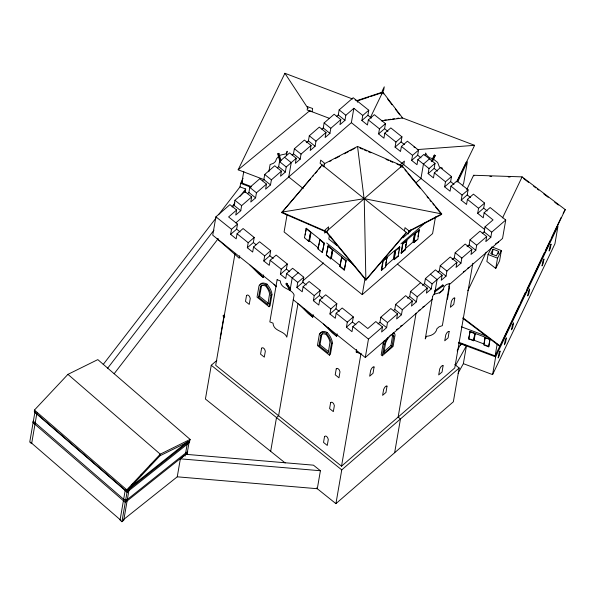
<?xml version="1.0" encoding="UTF-8"?>
<svg xmlns="http://www.w3.org/2000/svg" width="595" height="595" viewBox="0 0 595 595"><rect width="100%" height="100%" fill="white"/><g stroke="black" fill="none" stroke-linecap="round" stroke-linejoin="round"><path stroke-width="0.89" d="M34.45 410.052L34.294 411.547L126.623 491.344L159.988 455.77L189.746 441.096L190.14 439.415L97.811 359.611L67.934 374.367L34.45 410.052L126.787 489.849L126.623 491.344M35.075 411.219L29.75 442.048L31.624 443.669L36.95 412.841M125.285 489.834L120.056 520.097L121.93 521.718L123.76 520.268L128.989 489.997M121.93 521.718L127.315 490.563M125.307 502.373L187.447 452.899L187.7 451.427L125.56 500.901L33.171 421.044L32.918 422.524L125.307 502.373L125.976 499.235M127.077 492.124L127.33 490.652L189.47 441.178L189.217 442.658L127.077 492.124L34.689 412.276M232.199 206.993L234.073 205.357L234.951 200.292L244.969 191.605L251.648 196.96L241.63 205.647L240.759 210.719L235.746 215.063L236.624 209.998L229.938 204.643L215.911 216.811L212.735 235.211L276.519 286.351M123.158 519.881L177.25 476.818L180.359 458.834L184.591 455.458M185.119 456.06L187.269 443.602M186.949 454.602L189.255 441.252M378.063 323.933L379.945 322.297L380.815 317.232L390.841 308.545L397.52 313.9L387.501 322.587L386.624 327.659L381.611 332.003L382.488 326.938L375.809 321.583L367.792 328.529L358.882 321.389L352.872 326.603L351.995 331.675L346.431 327.205L352.441 321.992L353.318 316.927L342.185 308.002L336.168 313.215L335.297 318.28L329.95 313.996L335.959 308.783L336.837 303.718L325.703 294.793L319.693 300.006L318.816 305.071L313.357 300.698L319.374 295.484L320.244 290.42L309.11 281.487L303.1 286.701L302.223 291.773L296.883 287.482L302.892 282.268L303.77 277.203L292.628 268.278L286.619 273.492L285.741 278.557L280.401 274.273L286.411 269.059L287.288 263.994L276.154 255.069L270.137 260.283L269.267 265.348L263.808 260.974L269.818 255.761L270.695 250.688L259.561 241.763L253.552 246.977L252.674 252.049L247.327 247.758L253.344 242.544L254.214 237.479L243.08 228.554L237.07 233.768L236.193 238.833L230.629 234.371L231.5 229.306L237.517 224.092L228.606 216.952L236.624 209.998M218.536 214.75L240.016 186.867L240.633 183.32L243.058 178.314M251.328 186.585L241.793 182.963L243.794 171.405M216.848 360.406L211.255 365.256L205.424 399.029L285.169 462.962M230.629 234.371L236.639 229.157L237.517 224.092M224.523 314.517L223.073 316.064L224.665 316.986M245.066 192.616L245.69 189.017L240.016 186.867M220.091 338.369L223.958 315.997M235.04 253.329L215.695 365.308L341.523 466.183L454.744 367.963L472.832 263.265M247.527 193.687L248.903 192.497L249.781 187.432L259.799 178.738L266.478 184.093L265.608 189.158L270.517 184.904L271.387 179.839L281.413 171.144L274.726 165.789L264.708 174.484L263.838 179.549L262.432 180.761M239.696 255.746L239.257 258.282L217.19 238.781M251.648 196.96L250.778 202.025L255.582 197.852L256.46 192.787L266.478 184.093M247.327 247.758L248.204 242.693L254.214 237.479M268.851 171.724L270.093 164.54L273.373 163.35L275.478 161.528L276.526 158.768L278.163 156.864M277.292 167.872L278.661 166.682L279.538 161.617L289.557 152.922L296.236 158.285L295.365 163.35L300.17 159.177L301.048 154.112L311.066 145.418L304.387 140.063L294.369 148.757L293.491 153.822L292.115 155.012M263.808 260.974L264.686 255.91L270.695 250.688M258.587 297.203L260.506 286.716A10.316 4.879 49.1 0 1 265.541 286.002L265.935 286.329A10.985 5.191 49.1 0 1 269.55 294.004L267.847 304.633L258.587 297.203L259.584 296.332L261.51 285.845A10.316 4.879 49.1 0 1 261.77 285.444M281.413 171.144L280.535 176.209L285.347 172.037L286.217 166.972L296.236 158.285M250.034 265.117L258.743 273.901L263.198 277.471L263.63 274.942M286.418 155.764L287.192 151.271L285.979 153.86L280.609 155.064L279.219 155.86M406.229 232.905L365.88 280.119L326.276 232.02L281.71 212.646L322.148 164.927M269.029 306.752L270.956 295.603A12.83 6.062 49.1 0 0 265.965 285.005A12.16 5.749 49.1 0 0 258.974 285.987L257.047 297.143L269.029 306.752L270.033 305.882L271.96 294.733A12.83 6.062 49.1 0 0 266.969 284.135A12.16 5.749 49.1 0 0 259.97 285.124M287.132 214.326L284.09 231.946L362.258 294.614L432.595 233.597L435.488 216.863M280.401 274.273L281.271 269.208L287.288 263.994M309.519 111.339L309.608 110.834L329.504 118.39M306.321 142.696L308.418 140.866L309.296 135.801L319.314 127.114L326 132.469L325.123 137.534L329.935 133.362L330.805 128.297L340.823 119.602L334.145 114.247L324.126 122.942L323.249 128.007L321.88 129.197M311.066 145.418L310.196 150.483L315.105 146.229L315.975 141.156L326 132.469M289.75 289.847L285.987 283.912L286.567 283.235L290.635 289.118L290.42 290.382L289.75 289.847L289.973 288.582L288.999 287.058M290.07 290.226L292.19 277.954L298.199 272.741M304.432 237.732L306.328 228.279L310.679 231.871L309.088 241.064L308.783 241.325L304.432 237.732L304.744 237.479M305.175 234.973L305.466 233.3M305.748 231.626L306.328 228.279M296.883 287.482L297.753 282.417L303.77 277.203M270.673 451.337L276.504 417.571L278.609 415.741L297.983 303.591M308.783 241.325L310.679 231.871M324.022 166.459L324.58 163.246L320.683 160.122L320.125 163.335L408.341 233.991L408.899 230.786L405.002 227.662L404.444 230.867M336.406 116.598L338.28 114.969L339.157 109.904L353.185 97.736L368.774 110.231L367.896 115.296L361.886 120.51L367.45 124.98L368.327 119.907L374.337 114.694L385.471 123.626L384.601 128.691L378.591 133.905L383.931 138.189L384.809 133.124L390.818 127.91L401.952 136.835L401.082 141.9L395.065 147.114L400.524 151.487L401.402 146.422L407.411 141.208L418.545 150.133L417.668 155.198L411.658 160.412L417.006 164.703L417.876 159.631L423.893 154.417L435.027 163.35L434.149 168.415L428.14 173.628L433.48 177.912L434.357 172.847L440.367 167.634L451.501 176.559L450.631 181.624L444.614 186.837L450.073 191.211L450.951 186.146L456.96 180.932L468.094 189.857L467.224 194.922L461.207 200.136L466.554 204.427L467.425 199.362L473.441 194.141L484.575 203.074L483.698 208.138L477.688 213.352L483.259 217.815L484.129 212.75L490.139 207.536L505.728 220.031L502.552 238.439L448.846 285.02M317.983 248.911L319.879 239.458L324.23 243.05L322.334 252.503L317.983 248.911L318.578 246.984M318.853 245.385L319.158 243.638M319.448 241.972L319.894 239.361L311.066 232.288L309.579 240.886L318.407 247.966M340.823 119.602L339.953 124.667L344.959 120.324L345.836 115.259L353.854 108.305L362.757 115.445L361.886 120.51M313.357 300.698L314.234 295.633L320.244 290.42M322.334 252.503L324.23 243.05M299.583 304.841L308.292 313.625L312.747 317.195L313.186 314.666M328.09 230.057L328.641 226.844L325.138 229.886L324.58 233.099L403.856 164.294L404.414 161.081L400.904 164.123L400.353 167.336M326.276 255.277L328.172 245.824L332.523 249.409L330.932 258.609L330.627 258.862L326.276 255.277L328.172 245.824M235.865 222.85L351.37 122.659L353.854 108.305M330.627 258.862L332.523 249.409M320.363 333.535L319.359 334.405L317.433 345.554L329.422 355.163L330.426 354.293L332.352 343.144A12.83 6.062 49.1 0 0 327.354 332.546A12.16 5.749 49.1 0 0 320.593 332.992M318.972 345.613L320.898 335.126A10.316 4.879 49.1 0 1 325.926 334.412L326.32 334.74A10.985 5.191 49.1 0 1 329.942 342.415L328.239 353.043L318.972 345.613L319.976 344.743L321.895 334.256A10.316 4.879 49.1 0 1 322.483 333.527M329.95 313.996L330.827 308.931L336.837 303.718M339.827 266.456L341.723 257.003L346.074 260.588L344.483 269.788L344.178 270.048L339.827 266.456L340.132 266.203L344.483 269.788M329.422 355.163L331.348 344.014A12.83 6.062 49.1 0 0 326.35 333.416A12.16 5.749 49.1 0 0 319.359 334.405M344.178 270.048L346.074 260.588M323.524 324.037L332.233 332.813L336.688 336.391L337.12 333.855M381.789 93.988L382.34 90.782L384.251 86.833L383.701 90.038L370.291 117.736M364.147 199.169L357.536 146.437L323.799 164.064M357.692 102.251L356.874 100.615L382.741 92.017L383.76 93.965M186.004 454.335L313.461 465.171L320.408 470.742L317.299 488.718L177.25 476.818M378.591 133.905L379.461 128.84L385.471 123.626M346.431 327.205L347.301 322.14L353.318 316.927M362.258 294.614L364.995 278.757M365.88 280.119L364.237 198.663L281.799 212.14L326.365 231.514L365.97 279.613L406.318 232.4M360.83 353.936L356.174 352.009L356.606 349.473M398.776 118.108L397.058 118.398M395.065 147.114L395.943 142.049L401.952 136.835M341.523 466.183L361.024 353.289M316.347 487.96L335.922 503.653L341.753 469.879L459.184 368.015L454.833 364.527M293.238 299.754L365.285 357.506L368.461 339.105L382.488 326.938M381.283 269.959L382.875 260.759L386.906 257.375L385.649 266.843L381.611 270.234L381.283 269.959L382.63 268.828M381.611 270.234L383.202 261.034L387.241 257.642M385.813 263.399L386.11 261.681M386.408 259.955L386.854 257.375L394.797 250.488L393.31 259.093L385.367 265.98M385.612 264.894L385.649 266.843M386.475 259.881L386.906 257.375M395.444 250.205L394.188 259.68L398.226 256.289L399.81 247.089L399.483 246.813L395.444 250.205L394.188 259.68M411.658 160.412L412.536 155.347L418.545 150.133M398.33 253.507L398.62 251.834M398.91 250.16L399.483 246.813M384.407 340.489A12.16 3.86 -51.3 0 0 383.12 343.709L381.194 354.858L382.31 355.75L393.094 346.394L395.021 335.245A12.83 4.076 -51.3 0 0 392.469 333.319M382.31 355.75L384.236 344.602A12.16 3.86 -51.3 0 1 387.762 337.715M403.358 235.404L402.927 237.874L410.342 231.44L410.632 229.782M406.065 242.931L406.511 240.35L406.891 240.618L405.307 249.818L401.268 253.202L402.525 243.734L414.455 233.463L412.967 242.068L405.024 248.955M401.268 253.202L402.852 244.01L406.891 240.618M405.47 246.375L405.768 244.649M405.552 246.196L405.842 244.523M406.132 242.857L406.563 240.343M393.399 310.627L394.775 309.437L395.645 304.372L405.664 295.678L412.35 301.033L411.472 306.098L416.381 301.844L417.259 296.779L427.277 288.084L397.49 264.158M383.292 352.166L390.937 345.531L392.648 335.089A10.985 3.488 -51.3 0 0 392.246 334.13M397.52 313.9L396.642 318.965L401.454 314.792L402.324 309.727L412.35 301.033M390.417 335.268L390.223 335.483A10.316 3.273 -51.3 0 0 385.627 343.017L383.708 353.661L392.046 346.424L393.764 335.982A10.985 3.488 -51.3 0 0 390.58 335.178M425.15 155.712L425.611 153.012L427.232 155.831L429.56 157.727L432.937 158.798M413.51 242.381L415.102 233.18L419.14 229.789L417.876 239.264L413.837 242.648L413.51 242.381L416.203 240.12M413.837 242.648L415.429 233.456L419.468 230.064M428.14 173.628L429.01 168.564L435.027 163.35M417.988 236.483L418.27 234.809M418.56 233.136L419.14 229.789M407.597 298.311L409.702 296.488L410.572 291.424L420.598 282.729M416.084 313.126L398.129 417.073L400.472 418.947L394.641 452.721M422.472 285.414L424.532 283.622L425.403 278.557L435.428 269.862L442.107 275.225L441.23 280.29L446.042 276.117L446.912 271.052L456.938 262.358L450.251 257.003L440.233 265.697L439.363 270.762L437.987 271.952M444.614 186.837L445.491 181.773L451.501 176.559M427.277 288.084L426.399 293.149L431.211 288.977L432.089 283.912L442.107 275.225M408.698 231.619L441.616 214.423L441.706 213.917L402.101 165.812M434.692 291.989L435.518 290.204L434.692 291.989L443.431 285.667L442.859 284.968L434.915 290.724M434.521 294.466L437.094 279.568L430.416 274.213M461.207 200.136L462.084 195.071L468.094 189.857M452.185 259.636L454.29 257.806L455.16 252.741L465.186 244.054L471.865 249.409L470.987 254.474L475.799 250.302L476.677 245.237L486.695 236.542L480.016 231.187L469.99 239.882L469.12 244.947L467.06 246.732M447.433 299.263L449.359 288.106A12.83 4.076 -51.3 0 0 448.861 286.463M456.938 262.358L456.06 267.423L460.969 263.168L461.846 258.096L471.865 249.409M477.688 213.352L478.566 208.287L484.575 203.074M460.567 345.375L460.88 343.575L466.473 345.673L463.364 363.657L458.061 373.243M459.184 368.015L453.353 401.789L335.922 503.653M482.27 233.537L484.144 231.909L485.022 226.844L493.039 219.89L484.129 212.75M468.674 338.994L470.095 331.4L474.951 333.297L473.702 340.563L468.674 338.994L470.095 331.4M486.695 236.542L485.818 241.607L490.83 237.264L491.701 232.199L505.728 220.031M491.909 246.858L488.079 254.482L486.866 261.495L495.747 268.419L499.569 260.848L501.347 250.554L492.764 247.2M473.531 340.898L474.951 333.297M492.169 254.303L493.054 249.171L498.632 251.358L498.194 253.924M495.747 268.419L497.517 258.178L501.347 250.554M488.659 346.818L489.916 339.559L485.051 337.655L490.079 339.224L488.659 346.818L483.802 344.921L485.074 337.149L475.293 333.483L474.118 340.273L483.899 343.947M484.129 343.672L485.223 337.32M458.693 342.229L495.137 355.892L497.175 344.074M492.593 374.612L495.65 356.881L557.991 226.093L554.934 243.824L492.593 374.612L463.364 363.657M431.226 161.171L434.529 155.057L435.198 155.593L432.431 161.386M432.558 159.192L434.529 155.057M431.896 161.706L435.198 155.593M466.822 189.493L473.605 175.265L522.113 176.871L565.25 209.618L500.216 346.059L499.726 346.342L462.873 318.37M467.856 290.71L486.204 252.206M502.567 217.889L522.113 176.871M495.137 355.892L514.087 316.213M514.244 315.811L519.42 304.952M520.216 303.286L525.385 292.428M526.858 289.423L544.418 252.592M545.213 250.919L550.397 240.038M551.193 238.364L556.831 226.457M557.18 225.81L561.174 217.435M563.168 213.255L565.25 209.618M264.143 179.675L238.164 169.806L284.908 73.282L352.538 98.971M241.793 182.963L242.596 181.304M457.377 180.434L466.205 162.19M456.871 181.944L474.609 145.329L401.945 117.736M457.681 181.847L467.373 161.833L463.654 183.364L462.456 185.841M493.054 249.171L490.793 253.678L496.371 255.865L498.632 251.358M457.168 350.968L460.88 343.575M455.413 365.657L466.473 345.673M103.225 364.452L216.275 217.688M107.628 368.245L213.999 230.153M232.109 206.651L234.936 202.977M240.03 196.365L245.69 189.017M114.143 373.742L218.253 238.588M281.71 212.646L310.62 178.82M312.427 176.708L313.632 175.294M315.439 173.182L317.247 171.07M319.054 168.958L320.861 166.838M290.42 290.382L286.649 284.447L287.236 283.77M126.787 489.849L160.271 454.163L190.14 439.415M131.554 485.059L132.819 483.705M140.427 475.591L141.699 474.237M149.94 465.446L151.212 464.093M279.947 161.766L277.753 153.845L278.356 153.324L279.003 153.607L280.981 160.762M280.379 161.282L278.401 154.127L279.003 153.607M362.757 115.445L368.774 110.231M260.32 287.154L261.324 286.284M326.276 232.02L327.629 230.845M400.666 167.493L402.019 166.317L403.179 167.738M265.965 285.005L266.969 284.135M270.956 295.603L271.96 294.733M429.456 158.88L423.447 164.101L420.963 178.448L416.098 182.672M302.676 281.056L323.554 262.953M400.926 243.846L425.752 222.307M320.705 335.565L321.709 334.695M326.35 333.416L327.354 332.546M331.348 344.014L332.352 343.144M442.859 284.968L442.256 285.488L442.829 286.188L443.431 285.667M365.285 357.506L432.558 299.151M439.355 293.253L443.439 289.713M395.772 250.48L399.81 247.089M400.941 252.934L404.979 249.543L405.307 249.818M394.53 258.84L397.899 256.014L398.226 256.289M238.164 169.806L309.608 110.834M128.55 488.644L187.574 441.654M495.442 243.957L498.543 241.912M329.466 161.565L331.118 160.702M335.23 158.553L339.343 156.403M344.282 153.822L348.395 151.673M350.046 150.818L354.984 148.237M408.787 231.113L441.706 213.917L364.237 198.663M467.395 268.36L468.986 267.549M463.386 271.841L464.978 271.03M422.807 307.042L424.399 306.232M418.798 310.516L420.39 309.705M400.472 326.127L402.064 325.324M396.463 329.608L398.851 328.395M368.818 97.134L357.573 100.882L355.141 99.953M370.551 96.554L381.789 92.813M384.474 120.108L386.281 119.863M388.081 119.617L390.789 119.253M392.596 119.007L394.403 118.755M381.469 120.859L402.614 117.988L382.741 92.017M417.177 149.59L474.609 145.329M489.886 176.365L491.723 176.425M508.256 176.946L510.094 177.005M356.174 352.009L357.84 352.128M180.359 458.834L320.408 470.742M442.606 168.236L439.407 167.039L437.652 162.472L433.539 159.17M461.363 326.774L487.394 336.532M458.366 342.906L495.65 356.881M240.633 183.32L251.023 187.269M413.912 147.039L415.541 147.664M488.079 254.482L497.517 258.178M469.924 331.735L474.78 333.639M469.648 338.979L473.702 340.563M484.776 344.899L488.83 346.483M357.536 146.437L401.261 165.447M359.975 148.043L362.496 149.137M364.177 149.873L366.699 150.966M368.379 151.695L370.908 152.796M386.043 159.378L388.565 160.471M390.246 161.2L392.767 162.301M396.969 164.131L399.49 165.224M277.753 153.845L278.401 154.127M223.132 315.722L224.724 316.644M462.925 317.752L500.216 346.059M523.481 178.485L528.568 182.36M533.663 186.228L535.842 187.894M537.292 189.002L538.75 190.102M543.837 193.977L548.196 197.302M554.741 202.278L558.378 205.044M331.43 237.405L329.37 235.761L328.804 239.056L337.045 245.661M434.015 155.332L434.685 155.868M367.896 115.296L371.377 118.085M384.601 128.691L387.94 131.369M401.082 141.9L404.488 144.637M417.668 155.198L421.007 157.876M434.149 168.415L437.489 171.092M450.631 181.624L454.037 184.361M467.224 194.922L470.563 197.6M483.698 208.138L487.179 210.928M368.327 119.907L379.461 128.84M384.809 133.124L395.943 142.049M401.402 146.422L412.536 155.347M417.876 159.631L429.01 168.564M434.357 172.847L445.491 181.773M450.951 186.146L462.084 195.071M467.425 199.362L478.566 208.287M339.157 109.904L345.836 115.259M485.022 226.844L491.701 232.199M351.37 122.659L484.761 229.596M338.28 114.969L344.959 120.324M484.144 231.909L490.83 237.264M324.126 122.942L330.805 128.297M469.99 239.882L476.677 245.237M323.249 128.007L329.935 133.362M469.12 244.947L475.799 250.302M309.296 135.801L315.975 141.156M455.16 252.741L461.846 258.096M308.418 140.866L315.105 146.229M454.29 257.806L460.969 263.168M322.066 165.432L323.866 166.875M294.369 148.757L301.048 154.112M440.233 265.697L446.912 271.052M293.491 153.822L300.17 159.177M439.363 270.762L446.042 276.117M284.551 157.273L291.23 162.628L288.754 176.983L303.249 188.6M279.538 161.617L286.217 166.972M425.403 278.557L432.089 283.912M278.661 166.682L285.347 172.037M424.532 283.622L431.211 288.977M264.708 174.484L271.387 179.839M410.572 291.424L417.259 296.779M263.838 179.549L270.517 184.904M409.702 296.488L416.381 301.844M326.677 243.013L353.452 264.485M249.781 187.432L256.46 192.787M395.645 304.372L402.324 309.727M248.903 192.497L255.582 197.852M394.775 309.437L401.454 314.792M234.951 200.292L241.63 205.647M380.815 317.232L387.501 322.587M234.073 205.357L240.759 210.719M379.945 322.297L386.624 327.659M392.67 335.506L393.778 336.398M390.937 345.531L392.046 346.424M383.12 343.709L384.236 344.602M236.639 229.157L240.12 231.946M253.344 242.544L256.014 244.686M269.818 255.761L273.231 258.49M286.411 269.059L289.75 271.737M302.892 282.268L306.232 284.946M319.374 295.484L322.78 298.214M335.959 308.783L339.299 311.46M352.441 321.992L355.922 324.781M215.911 216.811L231.5 229.306M237.07 233.768L248.204 242.693M253.552 246.977L264.686 255.91M270.137 260.283L281.271 269.208M286.619 273.492L297.753 282.417M303.1 286.701L314.234 295.633M319.693 300.006L330.827 308.931M336.168 313.215L347.301 322.14M352.872 326.603L368.461 339.105M285.987 283.912L286.649 284.447M289.973 288.582L290.635 289.118M259.584 296.332L268.851 303.762M319.976 344.743L328.529 351.6M211.255 365.256L341.753 469.879M327.867 246.077L332.218 249.669M341.411 257.256L345.762 260.848M306.023 228.532L310.374 232.124M319.575 239.718L323.918 243.303M326.581 255.017L329.072 257.07M307.846 240.045L309.088 241.064M321.397 251.224L322.639 252.25M67.934 374.367L160.271 454.163L159.988 455.77L159.453 455.301M30.457 442.152L120.316 519.814M327.979 327.607L336.688 336.391M304.038 308.411L312.747 317.195M273.975 284.313L276.459 286.82M254.489 268.687L263.198 277.471M404.927 169.858L406.675 171.977M407.843 173.398L420.07 188.251M427.061 196.737L428.221 198.15M429.969 200.277L431.137 201.69M432.885 203.81L434.053 205.23M435.213 206.643L441.616 214.423M387.613 99.001L392.023 104.765M395.333 109.086L399.736 114.85M284.908 73.282L308.098 108.535M286.567 283.235L288.025 285.526M473.605 175.265L473.94 175.86M124.853 499.391L125.56 500.901M393.637 333.007A12.83 4.076 -51.3 0 1 393.793 333.379M374.077 366.996L373.035 373.281L369.666 376.196L370.7 370.231L371.749 368.29A2.573 0.818 -51.3 0 1 373.437 366.832L374.077 366.996M387.01 386.14L385.977 392.425L382.607 395.34L383.641 389.375L384.69 387.434A2.573 0.818 -51.3 0 1 386.371 385.977L387.01 386.14M443.096 365.732L442.055 372.009L438.694 374.924L439.72 368.959L440.769 367.026A2.573 0.818 -51.3 0 1 442.457 365.561L443.096 365.732M449.143 331.594L448.109 337.878L444.74 340.794L445.774 334.829L446.823 332.895A2.573 0.818 -51.3 0 1 448.504 331.43L449.143 331.594M454.788 298.088L453.754 304.365L450.385 307.28L451.412 301.315L452.46 299.382A2.573 0.818 -51.3 0 1 454.149 297.924L454.788 298.088M500.068 351.176L499.346 355.438L498.134 357.967L498.997 353.266L500.068 351.176M506.33 338.034L505.609 342.296L504.404 344.825L505.267 340.132L506.33 338.034M513.485 323.026L512.764 327.28L511.559 329.808L512.421 325.115L513.485 323.026M529.639 289.125L528.918 293.387L527.713 295.916L528.576 291.223L529.639 289.125M543.942 259.137L543.213 263.392L542.008 265.928L542.871 261.227L543.942 259.137M551.037 244.24L550.316 248.502L549.111 251.03L549.973 246.337L551.037 244.24M246.523 295.432L245.497 301.397L249.238 304.402L250.272 298.43L249.543 296.474A2.573 1.212 49.1 0 0 247.669 294.971L246.523 295.432M261.592 348.172L260.558 354.137L264.306 357.141L265.333 351.176L264.611 349.22A2.573 1.212 49.1 0 0 262.737 347.718L261.592 348.172M277.121 279.709L269.833 321.925L273.023 323.13C273.507 331.69 284.194 330.381 286.82 337.149L294.116 294.934C291.483 288.166 280.803 289.475 280.319 280.914L277.121 279.709M307.697 106.758L307.139 109.963L312.078 111.704L312.635 108.491L307.697 106.758M332.91 249.826L331.422 258.431L340.251 265.504L341.738 256.899L332.91 249.826M324.55 436.462L323.524 442.427L327.265 445.432L328.299 439.46L327.57 437.504A2.573 1.212 49.1 0 0 325.696 436.001L324.55 436.462M336.249 368.833L335.216 374.798L338.957 377.803L339.99 371.838L339.262 369.874A2.573 1.212 49.1 0 0 337.395 368.379L336.249 368.833M330.627 402.644L329.593 408.609L333.334 411.621L334.368 405.649L333.639 403.693A2.573 1.212 49.1 0 0 331.765 402.19L330.627 402.644M432.55 296.697L425.261 338.905L426.474 336.316C431.13 335.974 436.001 333.698 436.975 328.656L439.08 326.826L442.36 325.636L449.649 283.428L446.369 284.611L444.264 286.44C443.29 291.483 438.426 293.759 433.77 294.101L432.55 296.697"/></g></svg>
